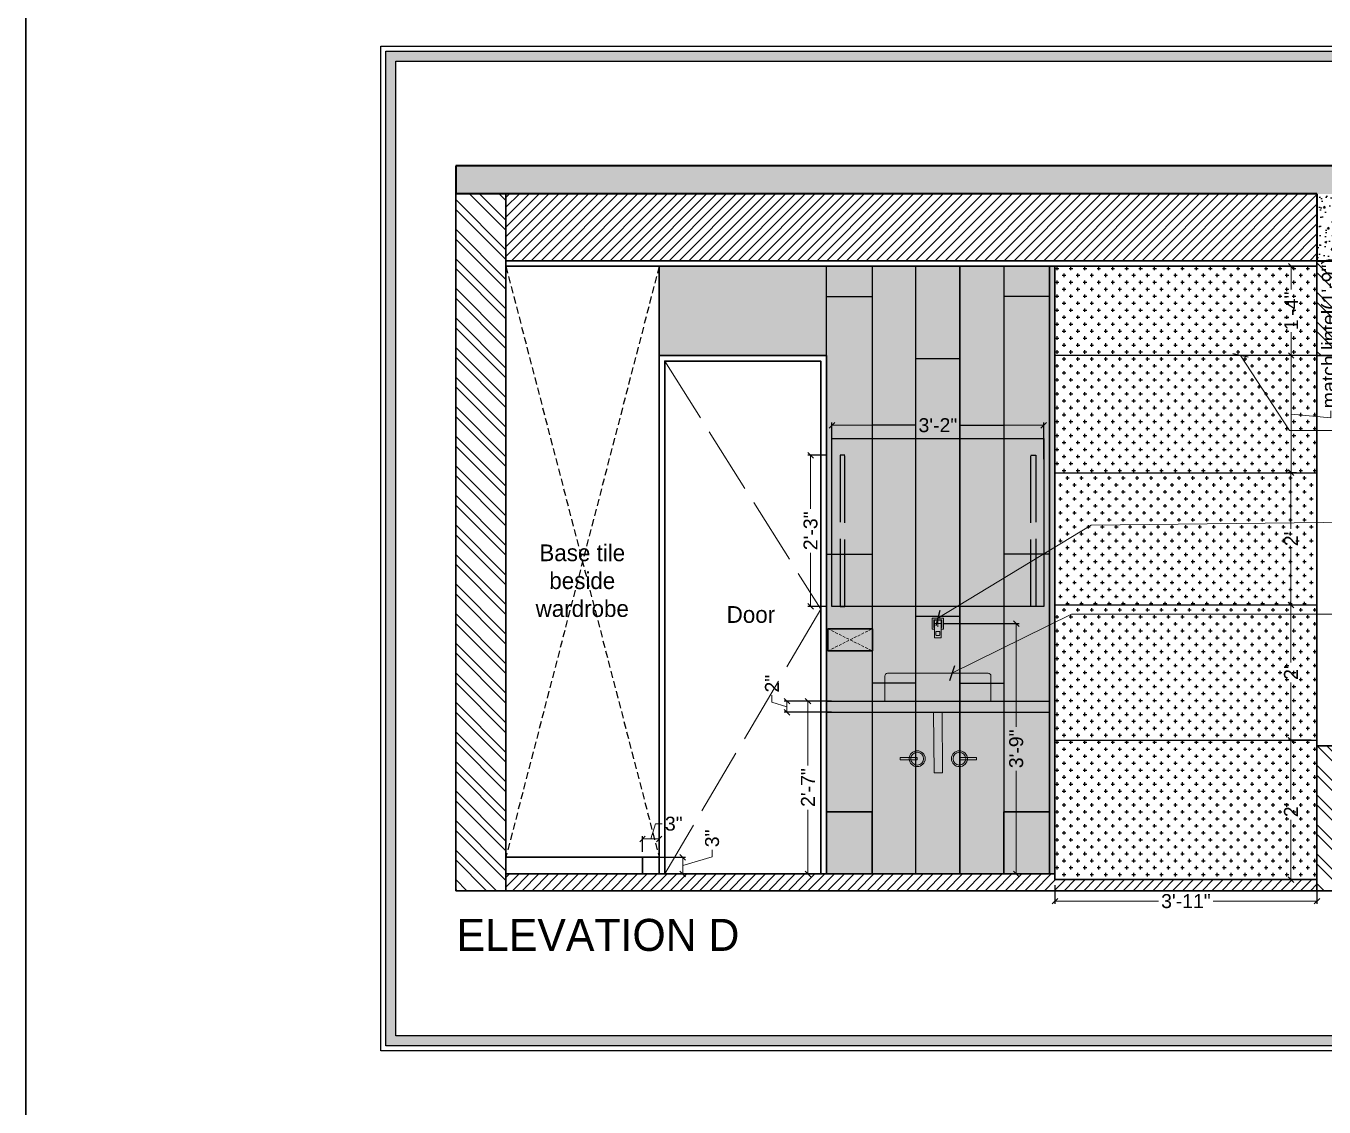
# Model space of a CAD drawing. Header units: millimetres. Extents: x 56222 to 3066687, y -650199 to -121287.
# Drawn here: x 150163.9 to 150396.8, y -183045.5 to -182851.6 of the extents above; entities that cross this region are included whole.
import ezdxf

# ---------------------------------------------------------------- set-up
doc = ezdxf.new("R2010")
doc.units = ezdxf.units.MM
doc.header["$MEASUREMENT"] = 0
doc.header["$PDMODE"] = 35
for name, pattern in [('ACAD_ISO02W100', [15, 12, -3]), ('DASHED', [0.75, 0.5, -0.25]), ('DASHED2', [0.375, 0.25, -0.125])]:
    doc.linetypes.add(name, pattern=pattern)
doc.layers.get('Defpoints').update_dxf_attribs({"color": 220})
doc.layers.add('AR HATCH-7', color=7, linetype='Continuous')
doc.layers.add('str coll', color=6, linetype='Continuous')
for name, color, linetype, lineweight in [('dim05', 1, 'Continuous', 13), ('Flooring', 253, 'Continuous', 30), ('FUR', 250, 'Continuous', 0), ('FURNITURE', 32, 'Continuous', 9), ('HACHA', 253, 'Continuous', 5), ('INT-MISCELLENOUS', 250, 'Continuous', 0), ('LABALLING', 1, 'Continuous', 25), ('NAME PLATE', 7, 'Continuous', 25), ('sec. mark', 5, 'Continuous', 25), ('TILE', 14, 'Continuous', 9), ('UTILITY', 48, 'Continuous', 9), ('wall', 7, 'Continuous', 30), ('XX~SLAB ( BEAM )~ ( DIM )', 7, 'Continuous', 9), ('XX~STR BEAM', 5, 'ACAD_ISO02W100', 9)]:
    doc.layers.add(name, color=color, linetype=linetype, lineweight=lineweight)
doc.layers.add('hatch', color=253, linetype='Continuous', lineweight=0, transparency=0.4)
doc.styles.add('Aerial', font='arial.ttf')
doc.styles.add('Arial', font='arial.ttf')
doc.styles.add('DATE', font='swissc.ttf', dxfattribs={"height": 6.75})
doc.styles.get("Standard").update_dxf_attribs({"font": 'arial.ttf', "height": 6})
doc.dimstyles.new('ISO-25', dxfattribs={"dimtxt": 2.5, "dimasz": 1, "dimexe": 0.5, "dimexo": 1, "dimtad": 0, "dimdec": 1, "dimlunit": 4, "dimtxsty": 'Standard', "dimblk": 'OBLIQUE', "dimcen": 2.5, "dimclrd": 1, "dimclre": 1, "dimclrt": 5, "dimadec": 0, "dimazin": 0, "dimtfac": 1, "dimtdec": 1, "dimtmove": 0, "dimatfit": 3, "dimfxl": 1, "dimlwd": -1, "dimarcsym": 0})
doc.dimstyles.new('NEW ', dxfattribs={"dimtxt": 3, "dimasz": 2, "dimexe": 1, "dimexo": 1, "dimgap": 0.089996, "dimtad": 0, "dimtoh": 1, "dimzin": 3, "dimdsep": 46, "dimlunit": 4, "dimtxsty": 'Aerial', "dimblk": 'OBLIQUE', "dimcen": 0.089996, "dimdle": 1, "dimclrd": 252, "dimclre": 252, "dimclrt": 7, "dimadec": 0, "dimazin": 1, "dimtfac": 1, "dimtdec": 0, "dimtofl": 0, "dimtmove": 1, "dimatfit": 3, "dimldrblk": 'OBLIQUE', "dimfxl": 1, "dimtolj": 1, "dimtzin": 0, "dimlwd": 5, "dimlwe": 5, "dimarcsym": 0})
pattern_1 = [(45, (303.3275, 872.3311), (-0.8838834765, 0.8838834765), [])]

# ---------------------------------------------------------------- blocks, each defined once
blk = doc.blocks.new('28')
at = {"layer": 'INT-MISCELLENOUS'}
for p, q in [((2733.9, 15158.2), (2733.9, 15225.2)), ((2734.4, 15225.7), (2801.4, 15225.7)), ((2744.3, 15214.9), (2744.3, 15168.6)), ((2744.3, 15213.6), (2744.3, 15169.9)), ((2744.5, 15213.6), (2744.5, 15169.9)), ((2791.1, 15215.4), (2744.8, 15215.4)), ((2746.2, 15213), (2745, 15190.5)), ((2789.8, 15215.3), (2746.1, 15215.3)), ((2789.8, 15215.1), (2746.1, 15215.1)), ((2746.2, 15213), (2747.5, 15211.6)), ((2789.1, 15213.5), (2746.7, 15213.5)), ((2747.5, 15211.6), (2747.5, 15104.8)), ((2767.9, 15211.7), (2767.9, 15171.7)), ((2788.3, 15211.6), (2789.6, 15213)), ((2788.3, 15104.8), (2788.3, 15211.6)), ((2790.9, 15190.5), (2789.6, 15213)), ((2791.3, 15169.9), (2791.3, 15213.6)), ((2791.5, 15169.9), (2791.5, 15213.6)), ((2791.6, 15168.6), (2791.6, 15214.9)), ((2801.9, 15225.2), (2801.9, 15158.2)), ((2747.3, 15157.7), (2734.4, 15157.7)), ((2745, 15190.5), (2745, 15169.3)), ((2745.5, 15168.8), (2745.5, 15168.8)), ((2745.5, 15168.8), (2747.3, 15168.8)), ((2746.1, 15168.3), (2747.3, 15168.3)), ((2746.1, 15168.1), (2747.3, 15168.1)), ((2747.3, 15166.5), (2747.3, 15104.8)), ((2787.9, 15191.7), (2747.9, 15191.7)), ((2755.7, 15142.8), (2755.7, 15122.3)), ((2778.2, 15144.8), (2757.7, 15144.8)), ((2762.9, 15191.7), (2772.9, 15191.7)), ((2780.2, 15122.3), (2780.2, 15142.8)), ((2788.5, 15104.8), (2788.5, 15166.5)), ((2801.4, 15157.7), (2788.5, 15157.7)), ((2788.6, 15168.8), (2790.4, 15168.8)), ((2788.6, 15168.3), (2789.8, 15168.3)), ((2788.6, 15168.1), (2791.1, 15168.1)), ((2788.6, 15168.1), (2789.8, 15168.1)), ((2790.4, 15168.8), (2790.4, 15168.8)), ((2790.9, 15169.3), (2790.9, 15190.5)), ((2748, 15104.3), (2747.8, 15104.3)), ((2787.8, 15104.3), (2748, 15104.3)), ((2757.7, 15120.3), (2778.2, 15120.3)), ((2788, 15104.3), (2787.8, 15104.3))]:
    blk.add_line(p, q, dxfattribs=at)
for centre, radius, start, end in [((2734.4, 15225.2), 0.5, 90, 180), ((2744.8, 15214.9), 0.5, 90, 180), ((2746.1, 15213.6), 1.75, 90, 180), ((2746.1, 15213.6), 1.54, 90, 180), ((2746.7, 15213), 0.5, 90, 176.87092), ((2789.1, 15213), 0.5, 3.12908, 90), ((2789.8, 15213.6), 1.75, 0, 90), ((2789.8, 15213.6), 1.54, 0, 90), ((2791.1, 15214.9), 0.5, 0, 90), ((2801.4, 15225.2), 0.5, 0, 90), ((2734.4, 15158.2), 0.5, 180, 270), ((2746.1, 15169.9), 1.75, 180, 270), ((2744.8, 15168.6), 0.5, 180, 270), ((2746.1, 15169.9), 1.54, 180, 270), ((2745.5, 15190.5), 0.5, 176.87092, 180.00007), ((2745.5, 15169.3), 0.5, 180.00007, 270), ((2789.8, 15169.9), 1.75, 270, 0), ((2789.8, 15169.9), 1.54, 270, 0), ((2790.4, 15169.3), 0.5, 270, 359.99993), ((2790.4, 15190.5), 0.5, 0, 3.12908), ((2791.1, 15168.6), 0.5, 270, 0), ((2801.4, 15158.2), 0.5, 270, 0), ((2747.8, 15104.8), 0.5, 180, 270), ((2788, 15104.8), 0.5, 270, 0)]:
    blk.add_arc(centre, radius, start, end, dxfattribs=at)
blk.add_ellipse((2788.9, 15166.5), major_axis=(0, -3.5), ratio=0.087489, start_param=4.267199, end_param=4.712542, dxfattribs=at)
for points, knots in [([(2747.3, 15169.3), (2747.3, 15169.3), (2747.3, 15169.2), (2747.3, 15168.8), (2747.3, 15168.3), (2747.3, 15167.5), (2747.3, 15166.8), (2747.3, 15166.5)], [0.1341546, 0.1341546, 0.1341546, 0.1341546, 0.2729105, 0.4084535, 0.5742392, 0.7712264, 1, 1, 1, 1]), ([(2755.7, 15142.8), (2755.7, 15143.1), (2755.8, 15143.6), (2756.3, 15144.3), (2756.9, 15144.7), (2757.4, 15144.8), (2757.7, 15144.8)], [0, 0, 0, 0, 0.263778, 0.516477, 0.767899, 1, 1, 1, 1]), ([(2778.2, 15144.8), (2778.4, 15144.8), (2779, 15144.7), (2779.7, 15144.2), (2780.1, 15143.5), (2780.2, 15143), (2780.2, 15142.8)], [0, 0, 0, 0, 0.263778, 0.516477, 0.767899, 1, 1, 1, 1]), ([(2788.6, 15167.9), (2788.6, 15167.9), (2788.6, 15168.2), (2788.6, 15168.6), (2788.6, 15169), (2788.7, 15169.3), (2788.7, 15169.4), (2788.7, 15169.5)], [0, 0, 0, 0, 0.01693, 0.2332864, 0.4356781, 0.6238469, 0.7791071, 0.7791071, 0.7791071, 0.7791071]), ([(2757.7, 15120.3), (2757.4, 15120.3), (2756.8, 15120.4), (2756.2, 15120.9), (2755.8, 15121.5), (2755.7, 15122.1), (2755.7, 15122.3)], [0, 0, 0, 0, 0.263778, 0.516477, 0.767899, 1, 1, 1, 1]), ([(2780.2, 15122.3), (2780.2, 15122), (2780.1, 15121.5), (2779.6, 15120.8), (2778.9, 15120.4), (2778.4, 15120.3), (2778.2, 15120.3)], [0, 0, 0, 0, 0.263778, 0.516477, 0.767899, 1, 1, 1, 1])]:
    blk.add_open_spline(points, degree=3, knots=knots, dxfattribs=at)
blk = doc.blocks.new('_Oblique')
at = {"layer": 'wall', "color": 0, "lineweight": -2}
blk.add_line((-0.5, -0.5), (0.5, 0.5), dxfattribs=at)
blk = doc.blocks.new('*D1329')
at = {"layer": 'Defpoints', "color": 0, "lineweight": 25, "transparency": 16777216}
for p in [(150304.21, -182972.7), (150309.45, -182972.7), (150309.45, -183003.7)]:
    blk.add_point(p, dxfattribs=at)
at = {"layer": 'dim05', "color": 1, "linetype": 'Continuous', "lineweight": -2, "transparency": 16777216}
for p, q in [((150308.45, -182972.7), (150303.71, -182972.7)), ((150308.45, -183003.7), (150303.71, -183003.7))]:
    blk.add_line(p, q, dxfattribs=at)
at = {"layer": 'dim05', "color": 1, "linetype": 'Continuous', "transparency": 16777216}
for p, q in [((150304.21, -182972.7), (150304.21, -182984.23)), ((150304.21, -183003.7), (150304.21, -182992.17))]:
    blk.add_line(p, q, dxfattribs=at)
at = {"layer": 'dim05', "color": 1, "transparency": 16777216}
for p, rotation in [((150304.21, -182972.7), 90), ((150304.21, -183003.7), 270)]:
    blk.add_blockref('_Oblique', p, dxfattribs=dict(at, rotation=rotation))
at = {"layer": 'dim05', "color": 5, "lineweight": 25, "transparency": 16777216, "insert": (150304.21, -182988.2), "char_height": 2.5, "attachment_point": 5, "rotation": 90, "style": 'Arial'}
blk.add_mtext('2\'-7"', dxfattribs=at)
blk = doc.blocks.new('*D1330')
at = {"layer": 'Defpoints', "color": 0, "lineweight": 25, "transparency": 16777216}
for p in [(150309.45, -182972.7), (150300.44, -182974.7), (150309.45, -182974.7)]:
    blk.add_point(p, dxfattribs=at)
at = {"layer": 'dim05', "color": 1, "linetype": 'Continuous', "transparency": 16777216}
for p, q in [((150297.75, -182972.89), (150297.75, -182971.64)), ((150300.44, -182973.7), (150297.75, -182972.89)), ((150300.44, -182972.7), (150300.44, -182974.7))]:
    blk.add_line(p, q, dxfattribs=at)
at = {"layer": 'dim05', "color": 1, "linetype": 'Continuous', "lineweight": -2, "transparency": 16777216}
for p, q in [((150308.45, -182972.7), (150299.94, -182972.7)), ((150308.45, -182974.7), (150299.94, -182974.7))]:
    blk.add_line(p, q, dxfattribs=at)
at = {"layer": 'dim05', "color": 1, "transparency": 16777216}
for p, rotation in [((150300.44, -182972.7), 90), ((150300.44, -182974.7), 270)]:
    blk.add_blockref('_Oblique', p, dxfattribs=dict(at, rotation=rotation))
at = {"layer": 'dim05', "color": 5, "lineweight": 25, "transparency": 16777216, "insert": (150297.75, -182969.56), "char_height": 2.5, "attachment_point": 5, "rotation": 90, "style": 'Arial'}
blk.add_mtext('2"', dxfattribs=at)
blk = doc.blocks.new('*D1331')
at = {"layer": 'Defpoints', "color": 0, "lineweight": 25, "transparency": 16777216}
for p in [(150327.52, -182958.79), (150327.52, -183003.7), (150341.58, -183003.7)]:
    blk.add_point(p, dxfattribs=at)
at = {"layer": 'dim05', "color": 1, "linetype": 'Continuous', "lineweight": -2, "transparency": 16777216}
for p, q in [((150328.52, -182958.79), (150342.08, -182958.79)), ((150328.52, -183003.7), (150342.08, -183003.7))]:
    blk.add_line(p, q, dxfattribs=at)
at = {"layer": 'dim05', "color": 1, "linetype": 'Continuous', "transparency": 16777216}
for p, q in [((150341.58, -182958.79), (150341.58, -182977.3)), ((150341.58, -183003.7), (150341.58, -182985.19))]:
    blk.add_line(p, q, dxfattribs=at)
at = {"layer": 'dim05', "color": 1, "transparency": 16777216}
for p, rotation in [((150341.58, -182958.79), 90), ((150341.58, -183003.7), 270)]:
    blk.add_blockref('_Oblique', p, dxfattribs=dict(at, rotation=rotation))
at = {"layer": 'dim05', "color": 5, "lineweight": 25, "transparency": 16777216, "insert": (150341.58, -182981.25), "char_height": 2.5, "attachment_point": 5, "rotation": 90, "style": 'Arial'}
blk.add_mtext('3\'-9"', dxfattribs=at)
blk = doc.blocks.new('*D1332')
at = {"layer": 'Defpoints', "color": 0, "lineweight": 25, "transparency": 16777216}
for p in [(150274.52, -183000.7), (150274.52, -183003.7), (150281.75, -183003.7)]:
    blk.add_point(p, dxfattribs=at)
at = {"layer": 'dim05', "color": 1, "linetype": 'Continuous', "transparency": 16777216}
for p, q in [((150287.02, -183000.62), (150287.02, -182999.37)), ((150281.75, -183002.2), (150287.02, -183000.62)), ((150281.75, -183000.7), (150281.75, -183003.7))]:
    blk.add_line(p, q, dxfattribs=at)
at = {"layer": 'dim05', "color": 1, "linetype": 'Continuous', "lineweight": -2, "transparency": 16777216}
for p, q in [((150275.52, -183000.7), (150282.25, -183000.7)), ((150275.52, -183003.7), (150282.25, -183003.7))]:
    blk.add_line(p, q, dxfattribs=at)
at = {"layer": 'dim05', "color": 1, "transparency": 16777216}
for p, rotation in [((150281.75, -183000.7), 90), ((150281.75, -183003.7), 270)]:
    blk.add_blockref('_Oblique', p, dxfattribs=dict(at, rotation=rotation))
at = {"layer": 'dim05', "color": 5, "lineweight": 25, "transparency": 16777216, "insert": (150287.02, -182997.31), "char_height": 2.5, "attachment_point": 5, "rotation": 90, "style": 'Arial'}
blk.add_mtext('3"', dxfattribs=at)
blk = doc.blocks.new('*D1333')
at = {"layer": 'Defpoints', "color": 0, "lineweight": 25, "transparency": 16777216}
for p in [(150277.52, -182997.41), (150274.52, -183000.7), (150277.52, -183000.7)]:
    blk.add_point(p, dxfattribs=at)
at = {"layer": 'dim05', "color": 1, "linetype": 'Continuous', "transparency": 16777216}
for p, q in [((150276.02, -182997.41), (150276.83, -182994.69)), ((150276.83, -182994.69), (150278.08, -182994.69)), ((150274.52, -182997.41), (150277.52, -182997.41))]:
    blk.add_line(p, q, dxfattribs=at)
at = {"layer": 'dim05', "color": 1, "linetype": 'Continuous', "lineweight": -2, "transparency": 16777216}
for p, q in [((150274.52, -182999.7), (150274.52, -182996.91)), ((150277.52, -182999.7), (150277.52, -182996.91))]:
    blk.add_line(p, q, dxfattribs=at)
at = {"layer": 'dim05', "color": 1, "transparency": 16777216, "rotation": 180}
blk.add_blockref('_Oblique', (150274.52, -182997.41), dxfattribs=at)
at = {"layer": 'dim05', "color": 1, "transparency": 16777216}
blk.add_blockref('_Oblique', (150277.52, -182997.41), dxfattribs=at)
at = {"layer": 'dim05', "color": 5, "lineweight": 25, "transparency": 16777216, "insert": (150280.14, -182994.69), "char_height": 2.5, "attachment_point": 5, "style": 'Arial'}
blk.add_mtext('3"', dxfattribs=at)
blk = doc.blocks.new('*D1334')
at = {"layer": 'Defpoints', "color": 0, "lineweight": 25, "transparency": 16777216}
for p in [(150348.52, -183004.7), (150395.52, -183004.7), (150395.52, -183008.58)]:
    blk.add_point(p, dxfattribs=at)
at = {"layer": 'dim05', "color": 1, "linetype": 'Continuous', "lineweight": -2, "transparency": 16777216}
for p, q in [((150348.52, -183005.7), (150348.52, -183009.08)), ((150395.52, -183005.7), (150395.52, -183009.08))]:
    blk.add_line(p, q, dxfattribs=at)
at = {"layer": 'dim05', "color": 1, "linetype": 'Continuous', "transparency": 16777216}
for p, q in [((150348.52, -183008.58), (150367.1, -183008.58)), ((150395.52, -183008.58), (150376.93, -183008.58))]:
    blk.add_line(p, q, dxfattribs=at)
at = {"layer": 'dim05', "color": 1, "transparency": 16777216, "rotation": 180}
blk.add_blockref('_Oblique', (150348.52, -183008.58), dxfattribs=at)
at = {"layer": 'dim05', "color": 1, "transparency": 16777216}
blk.add_blockref('_Oblique', (150395.52, -183008.58), dxfattribs=at)
at = {"layer": 'dim05', "color": 5, "lineweight": 25, "transparency": 16777216, "insert": (150372.02, -183008.58), "char_height": 2.5, "attachment_point": 5, "style": 'Arial'}
blk.add_mtext('3\'-11"', dxfattribs=at)
blk = doc.blocks.new('*D1335')
at = {"layer": 'Defpoints', "color": 0, "lineweight": 25, "transparency": 16777216}
for p in [(150390.86, -182979.7), (150395.52, -182979.7), (150395.52, -183004.7)]:
    blk.add_point(p, dxfattribs=at)
at = {"layer": 'dim05', "color": 1, "linetype": 'Continuous', "lineweight": -2, "transparency": 16777216}
for p, q in [((150394.52, -182979.7), (150390.36, -182979.7)), ((150394.52, -183004.7), (150390.36, -183004.7))]:
    blk.add_line(p, q, dxfattribs=at)
at = {"layer": 'dim05', "color": 1, "linetype": 'Continuous', "transparency": 16777216}
for p, q in [((150390.86, -182979.7), (150390.86, -182990.4)), ((150390.86, -183004.7), (150390.86, -182993.99))]:
    blk.add_line(p, q, dxfattribs=at)
at = {"layer": 'dim05', "color": 1, "transparency": 16777216}
for p, rotation in [((150390.86, -182979.7), 90), ((150390.86, -183004.7), 270)]:
    blk.add_blockref('_Oblique', p, dxfattribs=dict(at, rotation=rotation))
at = {"layer": 'dim05', "color": 5, "lineweight": 25, "transparency": 16777216, "insert": (150390.86, -182992.2), "char_height": 2.5, "attachment_point": 5, "rotation": 90, "style": 'Arial'}
blk.add_mtext("2'", dxfattribs=at)
blk = doc.blocks.new('*D1336')
at = {"layer": 'Defpoints', "color": 0, "lineweight": 25, "transparency": 16777216}
for p in [(150390.86, -182955.45), (150395.52, -182955.45), (150395.52, -182979.7)]:
    blk.add_point(p, dxfattribs=at)
at = {"layer": 'dim05', "color": 1, "linetype": 'Continuous', "lineweight": -2, "transparency": 16777216}
for p, q in [((150394.52, -182955.45), (150390.36, -182955.45)), ((150394.52, -182979.7), (150390.36, -182979.7))]:
    blk.add_line(p, q, dxfattribs=at)
at = {"layer": 'dim05', "color": 1, "linetype": 'Continuous', "transparency": 16777216}
for p, q in [((150390.86, -182955.45), (150390.86, -182965.78)), ((150390.86, -182979.7), (150390.86, -182969.37))]:
    blk.add_line(p, q, dxfattribs=at)
at = {"layer": 'dim05', "color": 1, "transparency": 16777216}
for p, rotation in [((150390.86, -182955.45), 90), ((150390.86, -182979.7), 270)]:
    blk.add_blockref('_Oblique', p, dxfattribs=dict(at, rotation=rotation))
at = {"layer": 'dim05', "color": 5, "lineweight": 25, "transparency": 16777216, "insert": (150390.86, -182967.58), "char_height": 2.5, "attachment_point": 5, "rotation": 90, "style": 'Arial'}
blk.add_mtext("2'", dxfattribs=at)
blk = doc.blocks.new('*D1337')
at = {"layer": 'Defpoints', "color": 0, "lineweight": 25, "transparency": 16777216}
for p in [(150390.86, -182931.72), (150392.44, -182931.72), (150392.44, -182955.45)]:
    blk.add_point(p, dxfattribs=at)
at = {"layer": 'dim05', "color": 1, "linetype": 'Continuous', "lineweight": -2, "transparency": 16777216}
for p, q in [((150391.44, -182931.72), (150390.36, -182931.72)), ((150391.44, -182955.45), (150390.36, -182955.45))]:
    blk.add_line(p, q, dxfattribs=at)
at = {"layer": 'dim05', "color": 1, "linetype": 'Continuous', "transparency": 16777216}
for p, q in [((150390.86, -182931.72), (150390.86, -182941.79)), ((150390.86, -182955.45), (150390.86, -182945.39))]:
    blk.add_line(p, q, dxfattribs=at)
at = {"layer": 'dim05', "color": 1, "transparency": 16777216}
for p, rotation in [((150390.86, -182931.72), 90), ((150390.86, -182955.45), 270)]:
    blk.add_blockref('_Oblique', p, dxfattribs=dict(at, rotation=rotation))
at = {"layer": 'dim05', "color": 5, "lineweight": 25, "transparency": 16777216, "insert": (150390.86, -182943.59), "char_height": 2.5, "attachment_point": 5, "rotation": 90, "style": 'Arial'}
blk.add_mtext("2'", dxfattribs=at)
blk = doc.blocks.new('*D1338')
at = {"layer": 'Defpoints', "color": 0, "lineweight": 25, "transparency": 16777216}
for p in [(150390.86, -182910.7), (150390.9, -182910.7), (150390.86, -182931.72)]:
    blk.add_point(p, dxfattribs=at)
at = {"layer": 'dim05', "color": 1, "linetype": 'Continuous', "transparency": 16777216}
for p, q in [((150390.9, -182931.72), (150390.9, -182910.7)), ((150398.02, -182921.87), (150398.02, -182920.62)), ((150390.9, -182921.21), (150398.02, -182921.87))]:
    blk.add_line(p, q, dxfattribs=at)
at = {"layer": 'dim05', "color": 1, "linetype": 'Continuous', "lineweight": -2, "transparency": 16777216}
for p, q in [((150391.86, -182910.7), (150391.4, -182910.7)), ((150391.86, -182931.72), (150391.4, -182931.72))]:
    blk.add_line(p, q, dxfattribs=at)
at = {"layer": 'dim05', "color": 1, "transparency": 16777216}
for p, rotation in [((150390.9, -182910.7), 90), ((150390.9, -182931.72), 270)]:
    blk.add_blockref('_Oblique', p, dxfattribs=dict(at, rotation=rotation))
at = {"layer": 'dim05', "color": 5, "lineweight": 25, "transparency": 16777216, "insert": (150398.02, -182906.7), "char_height": 2.5, "attachment_point": 5, "rotation": 90, "style": 'Arial'}
blk.add_mtext('match lintel(1\'-9")', dxfattribs=at)
blk = doc.blocks.new('*D1339')
at = {"layer": 'Defpoints', "color": 0, "lineweight": 25, "transparency": 16777216}
for p in [(150390.9, -182894.7), (150390.9, -182894.7), (150390.9, -182910.7)]:
    blk.add_point(p, dxfattribs=at)
at = {"layer": 'dim05', "color": 1, "linetype": 'Continuous', "transparency": 16777216}
for p, q in [((150390.9, -182894.7), (150390.9, -182898.87)), ((150390.9, -182910.7), (150390.9, -182906.53))]:
    blk.add_line(p, q, dxfattribs=at)
at = {"layer": 'dim05', "color": 1, "linetype": 'Continuous', "lineweight": -2, "transparency": 16777216}
for p, q in [((150391.9, -182894.7), (150391.4, -182894.7)), ((150391.9, -182910.7), (150391.4, -182910.7))]:
    blk.add_line(p, q, dxfattribs=at)
at = {"layer": 'dim05', "color": 1, "transparency": 16777216}
for p, rotation in [((150390.9, -182894.7), 90), ((150390.9, -182910.7), 270)]:
    blk.add_blockref('_Oblique', p, dxfattribs=dict(at, rotation=rotation))
at = {"layer": 'dim05', "color": 5, "lineweight": 25, "transparency": 16777216, "insert": (150390.9, -182902.7), "char_height": 2.5, "attachment_point": 5, "rotation": 90, "style": 'Arial'}
blk.add_mtext('1\'-4"', dxfattribs=at)
blk = doc.blocks.new('*D1326')
at = {"layer": 'Defpoints', "color": 0, "lineweight": 25, "transparency": 16777216}
for p in [(150308.52, -182928.59), (150304.68, -182955.7), (150308.52, -182955.7)]:
    blk.add_point(p, dxfattribs=at)
at = {"layer": 'dim05', "color": 1, "linetype": 'Continuous', "lineweight": -2, "transparency": 16777216}
for p, q in [((150307.52, -182928.59), (150304.18, -182928.59)), ((150307.52, -182955.7), (150304.18, -182955.7))]:
    blk.add_line(p, q, dxfattribs=at)
at = {"layer": 'dim05', "color": 1, "linetype": 'Continuous', "transparency": 16777216}
for p, q in [((150304.68, -182928.59), (150304.68, -182938.17)), ((150304.68, -182955.7), (150304.68, -182946.11))]:
    blk.add_line(p, q, dxfattribs=at)
at = {"layer": 'dim05', "color": 1, "transparency": 16777216}
for p, rotation in [((150304.68, -182928.59), 90), ((150304.68, -182955.7), 270)]:
    blk.add_blockref('_Oblique', p, dxfattribs=dict(at, rotation=rotation))
at = {"layer": 'dim05', "color": 5, "lineweight": 25, "transparency": 16777216, "insert": (150304.68, -182942.14), "char_height": 2.5, "attachment_point": 5, "rotation": 90, "style": 'Arial'}
blk.add_mtext('2\'-3"', dxfattribs=at)
blk = doc.blocks.new('*D1327')
at = {"layer": 'Defpoints', "color": 0, "lineweight": 25, "transparency": 16777216}
for p in [(150346.52, -182923.21), (150308.52, -182930.29), (150346.52, -182930.29)]:
    blk.add_point(p, dxfattribs=at)
at = {"layer": 'dim05', "color": 1, "linetype": 'Continuous', "lineweight": -2, "transparency": 16777216}
for p, q in [((150308.52, -182929.29), (150308.52, -182922.71)), ((150346.52, -182929.29), (150346.52, -182922.71))]:
    blk.add_line(p, q, dxfattribs=at)
at = {"layer": 'dim05', "color": 1, "linetype": 'Continuous', "transparency": 16777216}
for p, q in [((150308.52, -182923.21), (150323.57, -182923.21)), ((150346.52, -182923.21), (150331.46, -182923.21))]:
    blk.add_line(p, q, dxfattribs=at)
at = {"layer": 'dim05', "color": 1, "transparency": 16777216, "rotation": 180}
blk.add_blockref('_Oblique', (150308.52, -182923.21), dxfattribs=at)
at = {"layer": 'dim05', "color": 1, "transparency": 16777216}
blk.add_blockref('_Oblique', (150346.52, -182923.21), dxfattribs=at)
at = {"layer": 'dim05', "color": 5, "lineweight": 25, "transparency": 16777216, "insert": (150327.52, -182923.21), "char_height": 2.5, "attachment_point": 5, "style": 'Arial'}
blk.add_mtext('3\'-2"', dxfattribs=at)

msp = doc.modelspace()

# ---------------------------------------------------------------- hatches: boundary and pattern name
at = {"layer": 'AR HATCH-7', "linetype": 'Continuous', "lineweight": 25}
h = msp.add_hatch(color=1, dxfattribs=at)
h.dxf.hatch_style = 1
h.set_gradient(color1=(199, 200, 202), color2=(147, 149, 152), name='CYLINDER')
h.paths.add_polyline_path([(150308.517, -182925.585), (150346.517, -182925.585), (150346.517, -182955.698), (150308.517, -182955.698)])
at = {"layer": 'AR HATCH-7', "linetype": 'Continuous', "lineweight": 25, "transparency": 33554559}
h = msp.add_hatch(dxfattribs=at)
h.set_pattern_fill('ANSI31', color=9, scale=10)
h.set_pattern_definition(pattern_1)
h.paths.add_polyline_path([(150348.517, -183004.698), (150348.517, -183003.698), (150250.017, -183003.698), (150250.017, -183006.698), (150395.517, -183006.698), (150395.517, -183004.698)])
at = {"layer": 'hatch', "linetype": 'Continuous', "lineweight": 25}
h = msp.add_hatch(dxfattribs=at)
h.set_pattern_fill('AR-CONC', color=256, scale=0.5)
h.set_pattern_definition([(50, (303.3275, 872.331), (3.586300913, -0.313760675), [0.375, -4.125]), (355, (303.3275, 872.331), (-0.69375667, 3.76096067), [0.3, -3.3]), (100.4514445, (303.6264, 872.305), (2.892544234, 3.447199955), [0.31870096, -3.50571056]), (46.1842, (303.3275, 873.331), (5.33620665, -0.8275964), [0.5625, -6.1875]), (96.6356355, (303.772, 873.262), (4.67330973, 4.870593), [0.47805171, -5.2585688]), (351.184164, (303.3275, 873.331), (4.67330973, 4.870593), [0.45, -4.95]), (21, (303.8275, 873.081), (2.98453526, -2.013094453), [0.375, -4.125]), (326, (303.8275, 873.081), (1.21657666, 3.625750225), [0.3, -3.3]), (71.4514447, (304.0762, 872.9134), (4.201111884, 1.612655764), [0.31870095, -3.50571056]), (37.5, (303.3275, 872.3311), (0.0607992766, 1.664469269), [0, -3.26, 0, -3.35, 0, -3.3125]), (7.5, (303.3275, 872.3311), (1.315347687, 1.97205856), [0, -1.91, 0, -3.185, 0, -1.2625]), (327.5, (302.2125, 872.3311), (2.669112181, -0.112774359), [0, -1.25, 0, -3.9, 0, -5.175]), (317.5, (301.7125, 872.3311), (2.915930847, 0.500524912), [0, -1.625, 0, -2.59, 0, -3.675])])
h.paths.add_polyline_path([(150404.517, -182881.698), (150404.517, -182876.698), (150241.017, -182876.698), (150241.017, -182881.698)])
h = msp.add_hatch(dxfattribs=at)
h.set_pattern_fill('ANSI32', color=256, scale=10, angle=90, style=0)
h.set_pattern_definition([(135, (303.3275, 872.331), (-2.65165043, -2.65165043), []), (135, (303.3275, 874.099), (-2.65165043, -2.65165043), [])])
h.paths.add_polyline_path([(150250.017, -182881.698), (150241.017, -182881.698), (150241.017, -183006.698), (150250.017, -183006.698)])
h.paths.add_polyline_path([(150404.517, -182893.698), (150395.517, -182893.698), (150395.517, -182907.698), (150395.517, -182910.698), (150404.517, -182910.698), (150404.517, -182907.698)])
h.paths.add_polyline_path([(150404.517, -182980.698), (150395.517, -182980.698), (150395.517, -182981.698), (150395.517, -183004.698), (150395.517, -183006.698), (150404.517, -183006.698)])
h = msp.add_hatch(dxfattribs=at)
h.set_pattern_fill('ANSI31', color=6, scale=10)
h.set_pattern_definition(pattern_1)
h.paths.add_polyline_path([(150395.517, -182881.698), (150250.017, -182881.698), (150250.017, -182893.698), (150395.517, -182893.698)])
h = msp.add_hatch(dxfattribs=at)
h.set_pattern_fill('AR-CONC', color=256, scale=0.5)
h.set_pattern_definition([(50, (-45.1327, 1111.576), (3.586300913, -0.313760675), [0.375, -4.125]), (355, (-45.1327, 1111.576), (-0.69375667, 3.76096067), [0.3, -3.3]), (100.4514445, (-44.834, 1111.55), (2.892544234, 3.447199955), [0.31870096, -3.50571056]), (46.1842, (-45.1327, 1112.576), (5.33620665, -0.8275964), [0.5625, -6.1875]), (96.6356355, (-44.688, 1112.507), (4.67330973, 4.870593), [0.47805171, -5.2585688]), (351.184164, (-45.1327, 1112.576), (4.67330973, 4.870593), [0.45, -4.95]), (21, (-44.6327, 1112.326), (2.98453526, -2.013094453), [0.375, -4.125]), (326, (-44.6327, 1112.326), (1.21657666, 3.625750225), [0.3, -3.3]), (71.4514447, (-44.384, 1112.1583), (4.201111884, 1.612655764), [0.31870095, -3.50571056]), (37.5, (-45.1327, 1111.576), (0.0607992766, 1.664469269), [0, -3.26, 0, -3.35, 0, -3.3125]), (7.5, (-45.1327, 1111.576), (1.315347687, 1.97205856), [0, -1.91, 0, -3.185, 0, -1.2625]), (327.5, (-46.2477, 1111.576), (2.669112181, -0.112774359), [0, -1.25, 0, -3.9, 0, -5.175]), (317.5, (-46.7477, 1111.576), (2.915930847, 0.500524912), [0, -1.625, 0, -2.59, 0, -3.675])])
h.paths.add_polyline_path([(150404.517, -182881.698), (150395.517, -182881.698), (150395.517, -182893.698), (150404.517, -182893.698)])
at = {"layer": 'NAME PLATE', "true_color": 0xd39e00}
h = msp.add_hatch(color=42, dxfattribs=at)
h.paths.add_polyline_path([(150228.488, -182856.126), (150228.488, -183034.538), (150481.958, -183034.538), (150481.958, -182856.126)])
h.paths.add_polyline_path([(150230.267, -182857.905), (150480.18, -182857.905), (150480.18, -183032.759), (150230.267, -183032.759)], flags=16)
at = {"layer": 'XX~SLAB ( BEAM )~ ( DIM )', "linetype": 'Continuous', "lineweight": 25, "true_color": 0xeee0cd, "transparency": 33554544}
h = msp.add_hatch(dxfattribs=at)
h.set_pattern_fill('HOUND', color=254, angle=45)
h.set_pattern_definition([(45, (-49.533683, 1332.33371), (0.132582521472, 0.22097086912), [1, -0.5]), (135, (-49.533683, 1332.33371), (0.132582521472, -0.22097086912), [1, -0.5])])
h.paths.add_polyline_path([(150307.517, -182900.088), (150307.517, -182894.698), (150277.517, -182894.698), (150277.517, -182910.698), (150307.517, -182910.698)])
at = {"layer": 'XX~SLAB ( BEAM )~ ( DIM )', "linetype": 'Continuous', "lineweight": 25, "true_color": 0x99371e, "transparency": 33554562}
h = msp.add_hatch(color=24, dxfattribs=at)
h.dxf.hatch_style = 1
h.paths.add_polyline_path([(150315.706, -182894.698), (150307.517, -182894.698), (150307.517, -182900.088), (150315.706, -182900.088)])
h.paths.add_polyline_path([(150323.58, -182894.698), (150315.706, -182894.698), (150315.706, -182900.088), (150315.706, -182923.21), (150323.58, -182923.21), (150323.58, -182911.21)])
h.paths.add_polyline_path([(150331.454, -182894.698), (150323.58, -182894.698), (150323.58, -182911.21), (150331.454, -182911.21)])
h.paths.add_polyline_path([(150339.328, -182894.698), (150331.454, -182894.698), (150331.454, -182923.21), (150339.328, -182923.21)])
h.paths.add_polyline_path([(150347.517, -182894.698), (150339.328, -182894.698), (150339.328, -182900.088), (150347.517, -182900.088)])
h.paths.add_polyline_path([(150347.517, -182900.088), (150339.328, -182900.088), (150339.328, -182946.332), (150347.517, -182946.332)])
h.paths.add_polyline_path([(150339.328, -182923.21), (150331.454, -182923.21), (150331.454, -182969.454), (150339.328, -182969.454)])
h.paths.add_polyline_path([(150331.454, -182911.21), (150323.58, -182911.21), (150323.58, -182923.21), (150323.58, -182957.454), (150331.454, -182957.454), (150331.454, -182923.21)])
h.paths.add_polyline_path([(150323.58, -182923.21), (150315.706, -182923.21), (150315.706, -182946.332), (150315.706, -182969.454), (150323.58, -182969.454), (150323.58, -182957.454)])
h.paths.add_polyline_path([(150315.706, -182900.088), (150307.517, -182900.088), (150307.517, -182946.332), (150315.706, -182946.332)])
h.paths.add_polyline_path([(150347.517, -182946.332), (150339.328, -182946.332), (150339.328, -182992.576), (150347.517, -182992.576)])
h.paths.add_polyline_path([(150339.328, -182969.454), (150331.454, -182969.454), (150331.454, -183003.698), (150339.328, -183003.698)])
h.paths.add_polyline_path([(150331.454, -182969.454), (150331.454, -182957.454), (150323.58, -182957.454), (150323.58, -182991.698), (150323.58, -183003.698), (150331.454, -183003.698)])
h.paths.add_polyline_path([(150323.58, -182969.454), (150315.706, -182969.454), (150315.706, -183003.698), (150323.58, -183003.698)])
h.paths.add_polyline_path([(150315.706, -182946.332), (150307.517, -182946.332), (150307.517, -182992.576), (150315.706, -182992.576)])
h.paths.add_polyline_path([(150315.706, -182992.576), (150307.517, -182992.576), (150307.517, -183003.698), (150315.706, -183003.698)])
h.paths.add_polyline_path([(150347.517, -182992.576), (150339.328, -182992.576), (150339.328, -183003.698), (150347.517, -183003.698)])
at = {"layer": 'XX~SLAB ( BEAM )~ ( DIM )', "linetype": 'Continuous', "lineweight": 25, "true_color": 0xeee0cd, "transparency": 33554687}
h = msp.add_hatch(dxfattribs=at)
h.set_pattern_fill('HOUND', color=254, angle=45)
h.set_pattern_definition([(45, (303.327535, 872.33113), (0.132582521472, 0.22097086912), [1, -0.5]), (135, (303.327535, 872.33113), (0.132582521472, -0.22097086912), [1, -0.5])])
h.paths.add_polyline_path([(150348.517, -182894.698), (150347.517, -182894.698), (150347.517, -182910.942), (150348.517, -182910.942)])
h.paths.add_polyline_path([(150348.517, -182910.942), (150347.517, -182910.942), (150347.517, -182972.698), (150348.517, -182972.698)])
h.paths.add_polyline_path([(150348.517, -182972.698), (150347.517, -182972.698), (150347.517, -183003.698), (150348.517, -183003.698), (150348.517, -182981.698)])
at = {"layer": 'XX~SLAB ( BEAM )~ ( DIM )', "linetype": 'Continuous', "lineweight": 25, "true_color": 0xcc9071, "transparency": 33554607}
h = msp.add_hatch(dxfattribs=at)
h.set_pattern_fill('CROSS', color=33, scale=5)
h.set_pattern_definition([(0, (61.0879, 1117.4346), (1.25, 1.25), [0.625, -1.875]), (90, (61.4004, 1117.1221), (-1.25, 1.25), [0.625, -1.875])])
h.paths.add_polyline_path([(150395.517, -182979.698), (150348.517, -182979.698), (150348.517, -183004.698), (150395.517, -183004.698)])
h.paths.add_polyline_path([(150395.517, -182955.454), (150348.517, -182955.454), (150348.517, -182972.698), (150348.517, -182979.698), (150395.517, -182979.698)])
h.paths.add_polyline_path([(150395.517, -182910.698), (150348.517, -182910.698), (150348.517, -182910.942), (150348.517, -182931.724), (150395.517, -182931.724)])
h.paths.add_polyline_path([(150395.517, -182894.698), (150348.517, -182894.698), (150348.517, -182910.698), (150395.517, -182910.698)])
h = msp.add_hatch(dxfattribs=at)
h.set_pattern_fill('CROSS', color=33, scale=5)
h.set_pattern_definition([(0, (-49.5337, 1332.3337), (1.25, 1.25), [0.625, -1.875]), (90, (-49.2212, 1332.0212), (-1.25, 1.25), [0.625, -1.875])])
h.paths.add_polyline_path([(150395.517, -182931.724), (150348.517, -182931.724), (150348.517, -182955.454), (150395.517, -182955.454)])
h.paths.add_polyline_path([(150393.484, -182945.488), (150393.44, -182945.386), (150388.288, -182945.386), (150388.332, -182945.488)], flags=16)

# ---------------------------------------------------------------- linework, layer by layer
at = {"color": 6, "lineweight": 30}
for p, q in [((150395.517, -182893.698), (150250.017, -182893.698)), ((150395.517, -182894.698), (150250.017, -182894.698))]:
    msp.add_line(p, q, dxfattribs=at)
at = {"layer": 'dim05', "color": 1, "lineweight": 35}
for p, q in [((150404.517, -182876.698), (150241.017, -182876.698)), ((150241.017, -182876.698), (150241.017, -182881.698)), ((150395.517, -182881.698), (150241.017, -182881.698))]:
    msp.add_line(p, q, dxfattribs=at)
msp.add_lwpolyline([(150395.517, -182881.698), (150395.517, -182893.698), (150404.517, -182893.698), (150404.517, -182881.698)], dxfattribs=at)
at = {"layer": 'dim05', "color": 1, "linetype": 'Continuous', "lineweight": 25}
msp.add_lwpolyline([(150308.517, -182925.585), (150346.517, -182925.585), (150346.517, -182955.698), (150308.517, -182955.698)], close=True, dxfattribs=at)
at = {"layer": 'dim05', "color": 3, "linetype": 'ACAD_ISO02W100', "lineweight": 25}
for points in [[(150310.849, -182928.585), (150309.962, -182928.585), (150309.962, -182955.698), (150310.849, -182955.698)], [(150344.185, -182928.585), (150345.071, -182928.585), (150345.071, -182955.698), (150344.185, -182955.698)]]:
    msp.add_lwpolyline(points, close=True, dxfattribs=at)
at = {"layer": 'Flooring', "ltscale": 4}
for p, q in [((150348.517, -183003.698), (150250.017, -183003.698)), ((150348.517, -183003.698), (150348.517, -183004.698)), ((150348.517, -183004.698), (150395.517, -183004.698))]:
    msp.add_line(p, q, dxfattribs=at)
at = {"layer": 'FURNITURE', "lineweight": 30}
for p, q in [((150277.517, -183000.698), (150277.517, -182894.698)), ((150277.517, -183000.698), (150250.017, -183000.698)), ((150274.517, -183003.698), (150274.517, -183000.698))]:
    msp.add_line(p, q, dxfattribs=at)
at = {"layer": 'FURNITURE', "color": 9, "linetype": 'ACAD_ISO02W100', "lineweight": 5, "true_color": 0xc7c8ca}
for p, q in [((150278.517, -182911.698), (150306.517, -182956.198)), ((150306.517, -182956.198), (150278.517, -183003.698))]:
    msp.add_line(p, q, dxfattribs=at)
at = {"layer": 'HACHA', "color": 5, "lineweight": 30}
for p, q in [((150347.517, -183003.698), (150347.517, -182894.698)), ((150348.517, -183003.698), (150348.517, -182894.698))]:
    msp.add_line(p, q, dxfattribs=at)
at = {"layer": 'NAME PLATE', "color": 42, "true_color": 0xd39e00}
for points in [[(150227.598, -182855.236), (150482.848, -182855.236), (150482.848, -183035.427), (150227.598, -183035.427)], [(150228.488, -182856.126), (150481.958, -182856.126), (150481.958, -183034.538), (150228.488, -183034.538)], [(150230.267, -182857.905), (150480.18, -182857.905), (150480.18, -183032.759), (150230.267, -183032.759)]]:
    msp.add_lwpolyline(points, close=True, dxfattribs=at)
at = {"layer": 'str coll', "color": 18, "lineweight": 5, "true_color": 0x000000}
for points in [[(150326.761, -182974.698), (150328.272, -182974.698), (150328.35, -182985.581), (150326.839, -182985.581)], [(150323.81, -182982.812), (150320.734, -182982.812), (150320.734, -182983.222), (150323.81, -182983.222)], [(150331.379, -182982.812), (150334.455, -182982.812), (150334.455, -182983.222), (150331.379, -182983.222)]]:
    msp.add_lwpolyline(points, close=True, dxfattribs=at)
for centre, radius in [((150323.81, -182983.017), 1.429), ((150323.81, -182983.017), 1.143), ((150331.379, -182983.017), 1.429), ((150331.379, -182983.017), 1.143)]:
    msp.add_circle(centre, radius, dxfattribs=at)
at = {"layer": 'TILE', "color": 27, "lineweight": 25, "true_color": 0x7d5120}
for p, q in [((150307.517, -182900.088), (150307.517, -182894.698)), ((150315.706, -182894.698), (150315.706, -182923.21)), ((150315.706, -182894.698), (150315.706, -182900.088)), ((150323.58, -182911.21), (150323.58, -182894.698)), ((150331.454, -182894.698), (150331.454, -182911.21)), ((150331.454, -182923.21), (150331.454, -182894.698)), ((150339.328, -182894.698), (150339.328, -182923.21)), ((150339.328, -182894.698), (150339.328, -182900.088)), ((150347.517, -182900.088), (150347.517, -182894.698)), ((150307.517, -182900.088), (150315.706, -182900.088)), ((150307.517, -182946.332), (150307.517, -182900.088)), ((150307.517, -182900.088), (150315.706, -182900.088)), ((150307.517, -182900.088), (150315.706, -182900.088)), ((150307.517, -182900.088), (150315.706, -182900.088)), ((150307.517, -182900.088), (150315.706, -182900.088)), ((150307.517, -182900.088), (150315.706, -182900.088)), ((150307.517, -182900.088), (150315.706, -182900.088)), ((150307.517, -182900.088), (150315.706, -182900.088)), ((150315.706, -182900.088), (150315.706, -182946.332)), ((150347.517, -182900.088), (150339.328, -182900.088)), ((150339.328, -182900.088), (150339.328, -182946.332)), ((150347.517, -182900.088), (150339.328, -182900.088)), ((150347.517, -182900.088), (150339.328, -182900.088)), ((150347.517, -182900.088), (150339.328, -182900.088)), ((150347.517, -182900.088), (150339.328, -182900.088)), ((150347.517, -182900.088), (150339.328, -182900.088)), ((150347.517, -182900.088), (150339.328, -182900.088)), ((150347.517, -182900.088), (150339.328, -182900.088)), ((150347.517, -182946.332), (150347.517, -182900.088)), ((150323.58, -182911.21), (150331.454, -182911.21)), ((150323.58, -182957.454), (150323.58, -182911.21)), ((150323.58, -182911.21), (150331.454, -182911.21)), ((150331.454, -182911.21), (150331.454, -182957.454)), ((150323.58, -182923.21), (150315.706, -182923.21)), ((150315.706, -182923.21), (150315.706, -182969.454)), ((150323.58, -182923.21), (150315.706, -182923.21)), ((150323.58, -182923.21), (150315.706, -182923.21)), ((150323.58, -182923.21), (150315.706, -182923.21)), ((150331.454, -182923.21), (150339.328, -182923.21)), ((150331.454, -182969.454), (150331.454, -182923.21)), ((150331.454, -182923.21), (150339.328, -182923.21)), ((150331.454, -182923.21), (150339.328, -182923.21)), ((150331.454, -182923.21), (150339.328, -182923.21)), ((150339.328, -182923.21), (150339.328, -182969.454)), ((150307.517, -182946.332), (150315.706, -182946.332)), ((150307.517, -182992.576), (150307.517, -182946.332)), ((150307.517, -182946.332), (150315.706, -182946.332)), ((150307.517, -182946.332), (150315.706, -182946.332)), ((150307.517, -182946.332), (150315.706, -182946.332)), ((150307.517, -182946.332), (150315.706, -182946.332)), ((150307.517, -182946.332), (150315.706, -182946.332)), ((150307.517, -182946.332), (150315.706, -182946.332)), ((150307.517, -182946.332), (150315.706, -182946.332)), ((150315.706, -182946.332), (150315.706, -182992.576)), ((150347.517, -182946.332), (150339.328, -182946.332)), ((150339.328, -182946.332), (150339.328, -182992.576)), ((150347.517, -182946.332), (150339.328, -182946.332)), ((150347.517, -182946.332), (150339.328, -182946.332)), ((150347.517, -182946.332), (150339.328, -182946.332)), ((150347.517, -182946.332), (150339.328, -182946.332)), ((150347.517, -182946.332), (150339.328, -182946.332)), ((150347.517, -182946.332), (150339.328, -182946.332)), ((150347.517, -182946.332), (150339.328, -182946.332)), ((150347.517, -182992.576), (150347.517, -182946.332)), ((150323.58, -182957.454), (150331.454, -182957.454)), ((150323.58, -182991.698), (150323.58, -182957.454)), ((150323.58, -182957.454), (150331.454, -182957.454)), ((150331.454, -182957.454), (150331.454, -183003.698)), ((150323.58, -182969.454), (150315.706, -182969.454)), ((150315.706, -182969.454), (150315.706, -183003.698)), ((150323.58, -182969.454), (150315.706, -182969.454)), ((150323.58, -183003.698), (150323.58, -182969.454)), ((150331.454, -182969.454), (150339.328, -182969.454)), ((150331.454, -183003.698), (150331.454, -182969.454)), ((150331.454, -182969.454), (150339.328, -182969.454)), ((150331.454, -182969.454), (150339.328, -182969.454)), ((150331.454, -182969.454), (150339.328, -182969.454)), ((150339.328, -182969.454), (150339.328, -183003.698)), ((150307.517, -182992.576), (150315.706, -182992.576)), ((150307.517, -182992.576), (150315.706, -182992.576)), ((150307.517, -182992.576), (150315.706, -182992.576)), ((150307.517, -182992.576), (150315.706, -182992.576)), ((150315.706, -182992.576), (150307.517, -182992.576)), ((150307.517, -182992.576), (150307.517, -183003.698)), ((150315.706, -182992.576), (150307.517, -182992.576)), ((150315.706, -183003.698), (150315.706, -182992.576)), ((150347.517, -182992.576), (150339.328, -182992.576)), ((150347.517, -182992.576), (150339.328, -182992.576)), ((150347.517, -182992.576), (150339.328, -182992.576)), ((150347.517, -182992.576), (150339.328, -182992.576)), ((150339.328, -182992.576), (150347.517, -182992.576)), ((150339.328, -183003.698), (150339.328, -182992.576)), ((150339.328, -182992.576), (150347.517, -182992.576)), ((150347.517, -182992.576), (150347.517, -183003.698)), ((150315.706, -183003.698), (150307.517, -183003.698)), ((150315.706, -183003.698), (150307.517, -183003.698)), ((150323.58, -183003.698), (150315.706, -183003.698)), ((150323.58, -183003.698), (150315.706, -183003.698)), ((150323.58, -183003.698), (150331.454, -183003.698)), ((150331.454, -183003.698), (150339.328, -183003.698)), ((150331.454, -183003.698), (150339.328, -183003.698)), ((150339.328, -183003.698), (150347.517, -183003.698)), ((150339.328, -183003.698), (150347.517, -183003.698))]:
    msp.add_line(p, q, dxfattribs=at)
at = {"layer": 'TILE', "color": 27, "linetype": 'Continuous', "lineweight": 25, "true_color": 0x7d5120}
for points in [[(150348.517, -182894.698), (150395.517, -182894.698), (150395.517, -182910.698), (150348.517, -182910.698)], [(150348.517, -182931.724), (150395.517, -182931.724), (150395.517, -182910.698), (150348.517, -182910.698)], [(150348.517, -182931.724), (150395.517, -182931.724), (150395.517, -182955.454), (150348.517, -182955.454)], [(150348.517, -182979.698), (150395.517, -182979.698), (150395.517, -182955.454), (150348.517, -182955.454)]]:
    msp.add_lwpolyline(points, close=True, dxfattribs=at)
at = {"layer": 'TILE', "color": 27, "linetype": 'Continuous', "lineweight": 25}
msp.add_lwpolyline([(150348.517, -182979.698), (150395.517, -182979.698), (150395.517, -183004.698), (150348.517, -183004.698)], close=True, dxfattribs=at)
at = {"layer": 'UTILITY', "color": 18, "ltscale": 3, "true_color": 0x000000}
msp.add_lwpolyline([(150337.033, -182972.698), (150318, -182972.698), (150318, -182968.196, -0.4142136), (150318.5, -182967.696), (150336.533, -182967.696, -0.4142136), (150337.033, -182968.196)], format="xyb", close=True, dxfattribs=at)
at = {"layer": 'wall', "lineweight": 30}
for p, q in [((150241.017, -183006.698), (150241.017, -182881.698)), ((150250.017, -183006.698), (150250.017, -182881.698)), ((150395.517, -182907.698), (150395.517, -182893.698)), ((150395.517, -183006.698), (150395.517, -182907.698)), ((150395.517, -182910.698), (150404.517, -182910.698)), ((150395.517, -182980.698), (150404.517, -182980.698)), ((150404.517, -183006.698), (150241.017, -183006.698))]:
    msp.add_line(p, q, dxfattribs=at)
at = {"layer": 'wall', "color": 18, "lineweight": 25, "true_color": 0x000000}
for p, q in [((150307.517, -182973.698), (150307.517, -182972.698)), ((150307.517, -182972.698), (150347.517, -182972.698)), ((150347.517, -182973.698), (150347.517, -182972.698)), ((150307.517, -182974.698), (150347.517, -182974.698))]:
    msp.add_line(p, q, dxfattribs=at)
at = {"layer": 'wall', "lineweight": 30}
for points in [[(150307.517, -183003.698), (150307.517, -182910.698), (150277.517, -182910.698), (150277.517, -183003.698)], [(150306.517, -183003.698), (150306.517, -182911.698), (150278.517, -182911.698), (150278.517, -183003.698)]]:
    msp.add_lwpolyline(points, dxfattribs=at)
at = {"layer": 'XX~SLAB ( BEAM )~ ( DIM )', "color": 27, "linetype": 'DASHED2', "lineweight": 25, "ltscale": 5, "true_color": 0x7d5120}
for p, q in [((150277.517, -182894.698), (150250.017, -183000.698)), ((150250.017, -182894.698), (150277.517, -183000.698))]:
    msp.add_line(p, q, dxfattribs=at)
at = {"layer": 'XX~SLAB ( BEAM )~ ( DIM )', "color": 242, "linetype": 'DASHED', "true_color": 0xcd2027}
for p, q in [((150307.769, -182959.698), (150315.769, -182963.698)), ((150307.769, -182963.698), (150315.769, -182959.698))]:
    msp.add_line(p, q, dxfattribs=at)
at = {"layer": 'XX~SLAB ( BEAM )~ ( DIM )', "color": 85, "lineweight": 30, "true_color": 0x58ba48}
msp.add_lwpolyline([(150163.914, -182450.771), (150514.418, -182450.771), (150514.418, -183657.613), (150163.914, -183657.613)], close=True, dxfattribs=at)
at = {"layer": 'XX~STR BEAM', "lineweight": 30}
msp.add_lwpolyline([(150307.769, -182963.698), (150307.769, -182959.698), (150315.769, -182959.698), (150315.769, -182963.698)], close=True, dxfattribs=at)

# ---------------------------------------------------------------- block references
at = {"layer": 'INT-MISCELLENOUS', "xscale": 0.02941176470588059, "yscale": 0.02941176470588059, "zscale": 0.02941176470588059}
msp.add_blockref('28', (150246.107, -183405.609), dxfattribs=at)

# ---------------------------------------------------------------- texts
at = {"layer": 'FUR', "lineweight": 20, "char_height": 3, "attachment_point": 1, "style": 'DATE'}
for s, insert in [('\\pxqc;{\\fCentury Gothic|b0|i0|c0|p34;Base tile beside wardrobe}', (150250.017, -182944.587)), ('\\pxqc;{\\fCentury Gothic|b0|i0|c0|p34;Door}', (150280.268, -182955.651))]:
    msp.add_mtext_dynamic_manual_height_columns(s, width=27.40916, gutter_width=1, heights=[0], dxfattribs=dict(at, insert=insert))
at = {"layer": 'sec. mark', "lineweight": 20, "insert": (150236.423, -183011.754), "char_height": 5.74001, "attachment_point": 1, "style": 'DATE'}
msp.add_mtext_dynamic_manual_height_columns('\\pxqc;{\\fCentury Gothic|b0|i0|c0|p34;\\C5;ELEVATION D}', width=60.21435, gutter_width=1, heights=[0], dxfattribs=at)

# ---------------------------------------------------------------- dimensions: what is measured, and where the dimension line sits
at = {"layer": 'dim05', "color": 27, "lineweight": 25, "true_color": 0x7d5120}
for base, p1, p2, picture, middle in [((150390.902, -182894.698), (150390.902, -182910.698), (150390.902, -182894.698), '*D1339', (150390.902, -182902.698)), ((150304.683, -182955.698), (150308.517, -182928.585), (150308.517, -182955.698), '*D1326', (150304.683, -182942.142)), ((150390.864, -182931.724), (150392.44, -182955.454), (150392.44, -182931.724), '*D1337', (150390.864, -182943.589)), ((150390.864, -182955.454), (150395.517, -182979.698), (150395.517, -182955.454), '*D1336', (150390.864, -182967.576)), ((150341.58, -183003.698), (150327.517, -182958.793), (150327.517, -183003.698), '*D1331', (150341.58, -182981.245)), ((150300.44, -182974.698), (150309.449, -182972.698), (150309.449, -182974.698), '*D1330', (150297.748, -182971.015)), ((150304.212, -182972.698), (150309.449, -183003.698), (150309.449, -182972.698), '*D1329', (150304.212, -182988.198)), ((150281.747, -183003.698), (150274.517, -183000.698), (150274.517, -183003.698), '*D1332', (150287.016, -182998.742))]:
    dim = msp.add_linear_dim(base=base, p1=p1, p2=p2, angle=90, dimstyle='ISO-25', override={"dimdec": 0, "dimtxsty": 'Arial', "dimtmove": 1}, dxfattribs=at)
    dim.commit()
    dim.dimension.update_dxf_attribs({"geometry": picture, "text_midpoint": middle})
dim = msp.add_linear_dim(base=(150390.902, -182910.698), p1=(150390.864, -182931.724), p2=(150390.864, -182910.698), angle=90, text='match lintel(<>)', dimstyle='ISO-25', override={"dimdec": 0, "dimtxsty": 'Arial', "dimtmove": 1}, dxfattribs=at)
dim.commit()
dim.dimension.update_dxf_attribs({"geometry": '*D1338', "text_midpoint": (150398.015, -182919.997), "dimtype": 160})
for base, p1, p2, picture, middle in [((150346.517, -182923.21), (150308.517, -182930.287), (150346.517, -182930.287), '*D1327', (150327.517, -182923.21)), ((150277.517, -182997.408), (150274.517, -183000.698), (150277.517, -183000.698), '*D1333', (150278.706, -182994.693)), ((150395.517, -183008.58), (150348.517, -183004.698), (150395.517, -183004.698), '*D1334', (150372.017, -183008.58))]:
    dim = msp.add_linear_dim(base=base, p1=p1, p2=p2, dimstyle='ISO-25', override={"dimdec": 0, "dimtxsty": 'Arial', "dimtmove": 1}, dxfattribs=at)
    dim.commit()
    dim.dimension.update_dxf_attribs({"geometry": picture, "text_midpoint": middle})
dim = msp.add_linear_dim(base=(150390.864, -182979.698), p1=(150395.517, -183004.698), p2=(150395.517, -182979.698), angle=90, text="2'", dimstyle='ISO-25', override={"dimdec": 0, "dimtxsty": 'Arial', "dimtmove": 1}, dxfattribs=at)
dim.commit()
dim.dimension.update_dxf_attribs({"geometry": '*D1335', "text_midpoint": (150390.864, -182992.198)})

# ---------------------------------------------------------------- leaders
at = {"layer": 'LABALLING', "lineweight": 5, "ltscale": 2}
for points in [[(150381.793, -182910.698), (150390.613, -182924.176), (150406.809, -182924.097)], [(150327.517, -182957.793), (150355.05, -182941.149), (150409.416, -182940.486)], [(150330.036, -182967.696), (150351.51, -182957.079), (150409.237, -182957.079)]]:
    msp.add_leader(points, dimstyle='NEW ', override={"dimexe": 7, "dimexo": 7, "dimclrd": 1, "dimfxl": 200, "dimfxlon": 1, "dimarcsym": 2}, dxfattribs=at)

doc.saveas('drawing.dxf')
